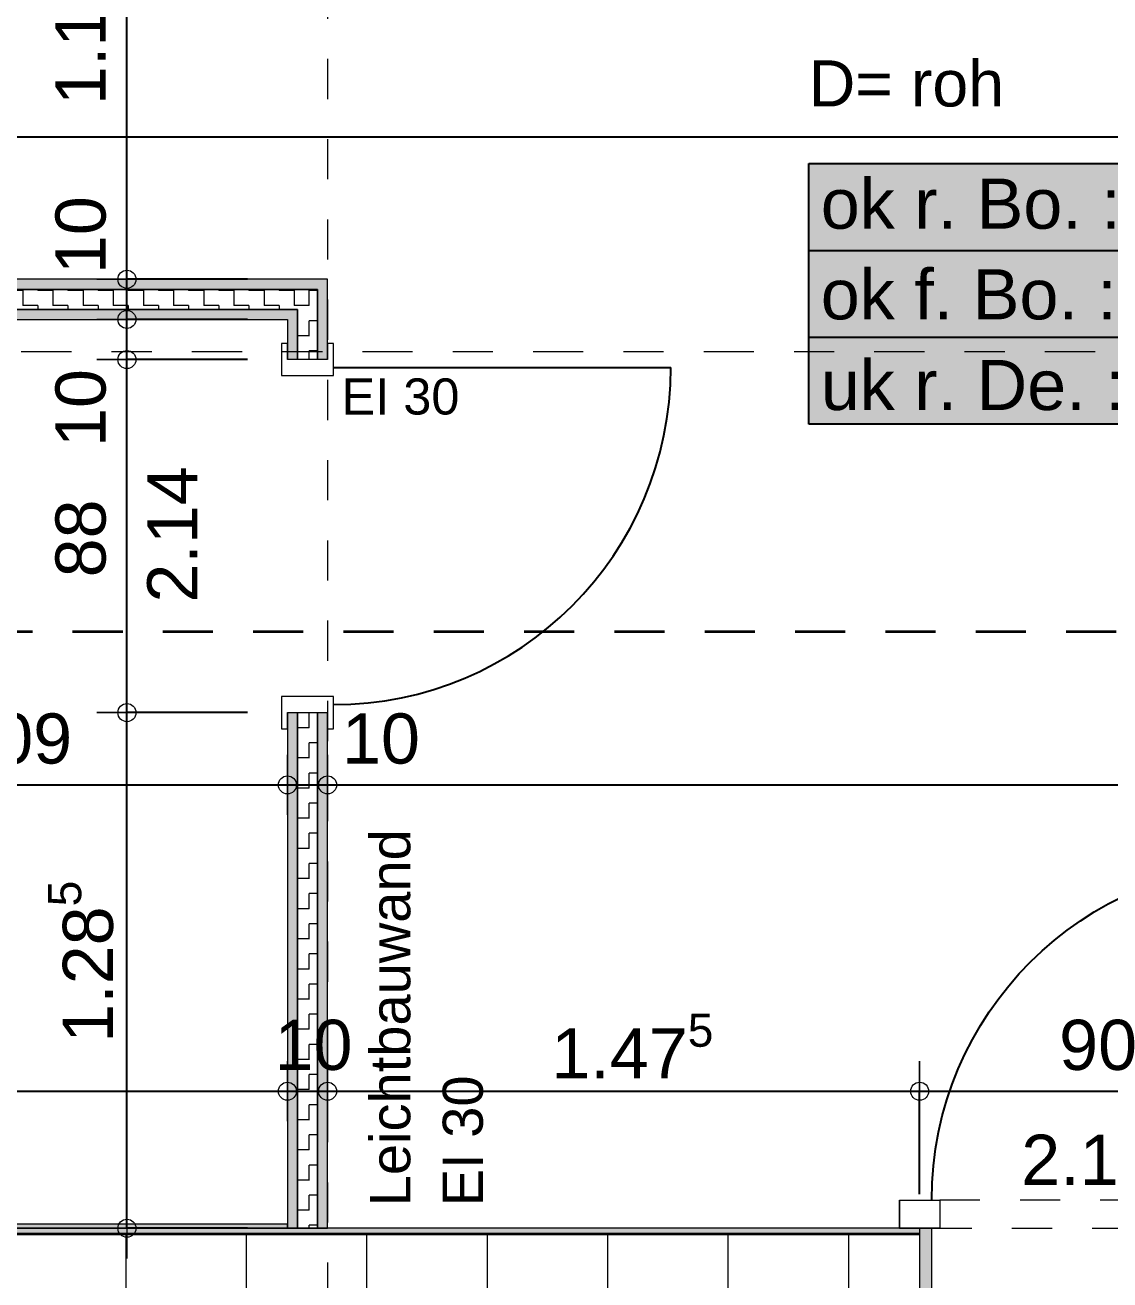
# Model space of a CAD drawing. Header units: metres. Extents: x -94.5 to -10.5, y 121.5 to 156.5.
# Drawn here: x -35.052 to -32.349, y 136.524 to 139.652 of the extents above; entities that cross this region are included whole.
import ezdxf

# ---------------------------------------------------------------- set-up
doc = ezdxf.new("R2010")
doc.units = ezdxf.units.M
doc.header["$PDMODE"] = 65
for name, pattern in [('AUSGEZOGEN', [0]), ('GETRENNT2_S10', [0.255, 0.125, -0.065, 0, -0.065]), ('PUNKT2_S9', [0.175, 0.075, -0.05, 0, -0.05]), ('STRICHLINIE_S4', [0.165, 0.125, -0.04]), ('VERDECKT2_S2', [0.09, 0.05, -0.04])]:
    doc.linetypes.add(name, pattern=pattern)
doc.layers.add('XR$1$_3808', color=7, linetype='Continuous')
for name, color, linetype, lineweight in [('XR$1$Allgemein', 7, 'AUSGEZOGEN', 18), ('XR$1$Bauachsen_grob', 7, 'GETRENNT2_S10', 13), ('XR$1$Brand_Text', 250, 'AUSGEZOGEN', 18), ('XR$1$Daemmung', 7, 'AUSGEZOGEN', 18), ('XR$1$Hilfskonstruktion', 5, 'VERDECKT2_S2', 13), ('XR$1$Holz_Innenverkleidung', 7, 'AUSGEZOGEN', 25), ('XR$1$Leichtbauwaende', 7, 'AUSGEZOGEN', 18), ('XR$1$Raumbezeichnung', 7, 'AUSGEZOGEN', 18), ('XR$1$Schnittbegrenzung', 7, 'AUSGEZOGEN', 13), ('XR$1$Text_Koten', 7, 'AUSGEZOGEN', 25), ('XR$1$Text_Werkplan_Ausfuehrung', 7, 'AUSGEZOGEN', 25), ('XR$1$Tuerblatt', 7, 'AUSGEZOGEN', 18), ('XR$1$Werkplan-_Ausfuehrungsmasse', 7, 'AUSGEZOGEN', 13)]:
    doc.layers.add(name, color=color, linetype=linetype, lineweight=lineweight)
doc.styles.add('ARIAL', font='ARIAL.TTF')
doc.dimstyles.new('_DIMSTYLE_3', dxfattribs={"dimtxt": 0.125, "dimasz": 0.15, "dimexe": 0, "dimexo": 0, "dimgap": 0.0625, "dimtad": 2, "dimrnd": 0.005, "dimzin": 4, "dimdsep": 46, "dimtxsty": 'ARIAL', "dimblk1": 'ALL_ML_KREIS', "dimblk2": 'ALL_ML_KREIS', "dimsah": 1, "dimcen": 0, "dimclrd": 256, "dimclre": 256, "dimclrt": 256, "dimadec": 0, "dimazin": 0, "dimtfac": 1, "dimtdec": 0, "dimtix": 1, "dimtmove": 2, "dimatfit": 3, "dimfxl": 0, "dimtzin": 0, "dimlwd": 0, "dimlwe": -1, "dimarcsym": 0})
doc.dimstyles.new('_DIMSTYLE_6', dxfattribs={"dimtxt": 0.125, "dimasz": 0.15, "dimexe": 0, "dimexo": 0, "dimgap": 0.0625, "dimtad": 2, "dimdec": 1, "dimlfac": 100, "dimrnd": 0.5, "dimzin": 4, "dimdsep": 46, "dimtxsty": 'ARIAL', "dimblk1": 'ALL_ML_KREIS', "dimblk2": 'ALL_ML_KREIS', "dimsah": 1, "dimcen": 0, "dimclrd": 256, "dimclre": 256, "dimclrt": 256, "dimadec": 0, "dimazin": 0, "dimtfac": 1, "dimtdec": 0, "dimtix": 1, "dimtmove": 2, "dimatfit": 3, "dimfxl": 0, "dimtvp": 1.2, "dimtzin": 0, "dimlwd": 0, "dimlwe": -1, "dimarcsym": 0})
doc.dimstyles.new('_DIMSTYLE_7', dxfattribs={"dimtxt": 0.125, "dimasz": 0.15, "dimexe": 0, "dimexo": 0, "dimgap": 0.0625, "dimtad": 2, "dimdec": 3, "dimrnd": 0.005, "dimzin": 4, "dimdsep": 46, "dimtxsty": 'ARIAL', "dimblk1": 'ALL_ML_KREIS', "dimblk2": 'ALL_ML_KREIS', "dimsah": 1, "dimcen": 0, "dimclrd": 256, "dimclre": 256, "dimclrt": 256, "dimadec": 0, "dimazin": 0, "dimtfac": 1, "dimtdec": 0, "dimtix": 1, "dimtmove": 2, "dimatfit": 3, "dimfxl": 0, "dimtzin": 0, "dimlwd": 0, "dimlwe": -1, "dimarcsym": 0})
doc.dimstyles.new('_DIMSTYLE_9', dxfattribs={"dimtxt": 0.125, "dimasz": 0.15, "dimexe": 0, "dimexo": 0, "dimgap": 0.0625, "dimtad": 2, "dimdec": 1, "dimlfac": 100, "dimrnd": 0.5, "dimzin": 4, "dimdsep": 46, "dimtxsty": 'ARIAL', "dimblk1": 'ALL_ML_KREIS', "dimblk2": 'ALL_ML_KREIS', "dimsah": 1, "dimcen": 0, "dimclrd": 256, "dimclre": 256, "dimclrt": 256, "dimadec": 0, "dimazin": 0, "dimtfac": 1, "dimtdec": 0, "dimtix": 1, "dimtmove": 2, "dimatfit": 3, "dimfxl": 0, "dimtzin": 0, "dimlwd": 0, "dimlwe": -1, "dimarcsym": 0})
pattern_1 = [(90, (-0.07515, 0.07515), (-0.037575, 0.037575), [0.037575, -0.037575]), (180, (-0.07515, 0.07515), (-0.037575, -0.037575), [0.037575, -0.037575])]

# ---------------------------------------------------------------- blocks, each defined once
blk = doc.blocks.new('ALL_ML_KREIS')
at = {"color": 0, "linetype": 'ByBlock', "lineweight": -2}
for p, q in [((0, -0.5), (0, 0.5)), ((-1, 0), (0.5, 0))]:
    blk.add_line(p, q, dxfattribs=at)
blk.add_circle((0, 0), 0.15, dxfattribs=at)
blk = doc.blocks.new('*D211')
at = {"layer": 'DEFPOINTS'}
for p in [(-43.3901, 136.653), (-43.6687, 136.333), (-28.4581, 136.333)]:
    blk.add_point(p, dxfattribs=at)
at = {"layer": 'XR$1$Werkplan-_Ausfuehrungsmasse', "lineweight": -2}
for p, q in [((-43.6687, 136.653), (-43.6687, 136.653)), ((-43.6687, 136.333), (-43.6687, 136.653)), ((-43.6687, 136.333), (-43.6687, 136.333))]:
    blk.add_line(p, q, dxfattribs=at)
at = {"layer": 'XR$1$Werkplan-_Ausfuehrungsmasse', "xscale": 0.15, "yscale": 0.15, "zscale": 0.15}
for p, rotation in [((-43.6687, 136.653), 90), ((-43.6687, 136.333), 270)]:
    blk.add_blockref('ALL_ML_KREIS', p, dxfattribs=dict(at, rotation=rotation))
at = {"layer": 'XR$1$Werkplan-_Ausfuehrungsmasse', "insert": (-43.7834, 136.488), "char_height": 0.125, "width": 0.5, "attachment_point": 5, "rotation": 90, "style": 'ARIAL'}
blk.add_mtext('\\A1;{\\A1;{32\\H0.082500;\\S^ ;}}', dxfattribs=at)
blk = doc.blocks.new('*D220')
at = {"layer": 'DEFPOINTS'}
for p in [(-34.3981, 137.938), (-34.7979, 136.653), (-34.3981, 136.653)]:
    blk.add_point(p, dxfattribs=at)
at = {"layer": 'XR$1$Werkplan-_Ausfuehrungsmasse', "lineweight": -2}
for p, q in [((-34.4979, 137.938), (-34.7979, 137.938)), ((-34.7979, 136.653), (-34.7979, 137.938)), ((-34.4979, 136.653), (-34.7979, 136.653))]:
    blk.add_line(p, q, dxfattribs=at)
at = {"layer": 'XR$1$Werkplan-_Ausfuehrungsmasse', "xscale": 0.15, "yscale": 0.15, "zscale": 0.15}
for p, rotation in [((-34.7979, 137.938), 90), ((-34.7979, 136.653), 270)]:
    blk.add_blockref('ALL_ML_KREIS', p, dxfattribs=dict(at, rotation=rotation))
at = {"layer": 'XR$1$Werkplan-_Ausfuehrungsmasse', "insert": (-34.9126, 137.3173), "char_height": 0.125, "width": 0.625, "attachment_point": 5, "rotation": 90, "style": 'ARIAL'}
blk.add_mtext('\\A1;{\\A1;{1.28\\H0.082500;\\S5^ ;}}', dxfattribs=at)
blk = doc.blocks.new('*D221')
at = {"layer": 'DEFPOINTS'}
for p in [(-34.3981, 138.818), (-34.7979, 137.938), (-34.3981, 137.938)]:
    blk.add_point(p, dxfattribs=at)
at = {"layer": 'XR$1$Werkplan-_Ausfuehrungsmasse', "lineweight": -2}
for p, q in [((-34.4979, 138.818), (-34.7979, 138.818)), ((-34.7979, 137.938), (-34.7979, 138.818)), ((-34.4979, 137.938), (-34.7979, 137.938))]:
    blk.add_line(p, q, dxfattribs=at)
at = {"layer": 'XR$1$Werkplan-_Ausfuehrungsmasse', "xscale": 0.15, "yscale": 0.15, "zscale": 0.15}
for p, rotation in [((-34.7979, 138.818), 90), ((-34.7979, 137.938), 270)]:
    blk.add_blockref('ALL_ML_KREIS', p, dxfattribs=dict(at, rotation=rotation))
at = {"layer": 'XR$1$Werkplan-_Ausfuehrungsmasse', "insert": (-34.7474, 138.2123), "char_height": 0.125, "width": 0.00625, "attachment_point": 1, "rotation": 90, "line_spacing_factor": 0.60241, "style": 'ARIAL'}
blk.add_mtext('\\A1;{2.14\\H0.082500;\\S^ ;}', dxfattribs=at)
at = {"layer": 'XR$1$Werkplan-_Ausfuehrungsmasse', "insert": (-34.9126, 138.3723), "char_height": 0.125, "width": 0.5, "attachment_point": 5, "rotation": 90, "style": 'ARIAL'}
blk.add_mtext('\\A1;{\\A1;{88\\H0.082500;\\S^ ;}}', dxfattribs=at)
blk = doc.blocks.new('*D222')
at = {"layer": 'DEFPOINTS'}
for p in [(-34.3981, 138.918), (-34.7979, 138.818), (-34.3981, 138.818)]:
    blk.add_point(p, dxfattribs=at)
at = {"layer": 'XR$1$Werkplan-_Ausfuehrungsmasse', "lineweight": -2}
for p, q in [((-34.4979, 138.918), (-34.7979, 138.918)), ((-34.7979, 138.818), (-34.7979, 138.918)), ((-34.4979, 138.818), (-34.7979, 138.818))]:
    blk.add_line(p, q, dxfattribs=at)
at = {"layer": 'XR$1$Werkplan-_Ausfuehrungsmasse', "xscale": 0.15, "yscale": 0.15, "zscale": 0.15}
for p, rotation in [((-34.7979, 138.918), 90), ((-34.7979, 138.818), 270)]:
    blk.add_blockref('ALL_ML_KREIS', p, dxfattribs=dict(at, rotation=rotation))
at = {"layer": 'XR$1$Werkplan-_Ausfuehrungsmasse', "insert": (-34.9126, 138.6972), "char_height": 0.125, "width": 0.5, "attachment_point": 5, "rotation": 90, "style": 'ARIAL'}
blk.add_mtext('\\A1;{\\A1;{10\\H0.082500;\\S^ ;}}', dxfattribs=at)
blk = doc.blocks.new('*D223')
at = {"layer": 'DEFPOINTS'}
for p in [(-34.2981, 139.018), (-34.7979, 138.918), (-34.3981, 138.918)]:
    blk.add_point(p, dxfattribs=at)
at = {"layer": 'XR$1$Werkplan-_Ausfuehrungsmasse', "lineweight": -2}
for p, q in [((-34.4979, 139.018), (-34.7979, 139.018)), ((-34.7979, 138.918), (-34.7979, 139.018)), ((-34.4979, 138.918), (-34.7979, 138.918))]:
    blk.add_line(p, q, dxfattribs=at)
at = {"layer": 'XR$1$Werkplan-_Ausfuehrungsmasse', "xscale": 0.15, "yscale": 0.15, "zscale": 0.15}
for p, rotation in [((-34.7979, 139.018), 90), ((-34.7979, 138.918), 270)]:
    blk.add_blockref('ALL_ML_KREIS', p, dxfattribs=dict(at, rotation=rotation))
at = {"layer": 'XR$1$Werkplan-_Ausfuehrungsmasse', "insert": (-34.9126, 139.128), "char_height": 0.125, "width": 0.5, "attachment_point": 5, "rotation": 90, "style": 'ARIAL'}
blk.add_mtext('\\A1;{\\A1;{10\\H0.082500;\\S^ ;}}', dxfattribs=at)
blk = doc.blocks.new('*D224')
at = {"layer": 'DEFPOINTS'}
for p in [(-34.2981, 140.208), (-34.7979, 139.018), (-34.2981, 139.018)]:
    blk.add_point(p, dxfattribs=at)
at = {"layer": 'XR$1$Werkplan-_Ausfuehrungsmasse', "lineweight": -2}
for p, q in [((-34.4979, 140.208), (-34.7979, 140.208)), ((-34.7979, 139.018), (-34.7979, 140.208)), ((-34.4979, 139.018), (-34.7979, 139.018))]:
    blk.add_line(p, q, dxfattribs=at)
at = {"layer": 'XR$1$Werkplan-_Ausfuehrungsmasse', "xscale": 0.15, "yscale": 0.15, "zscale": 0.15}
for p, rotation in [((-34.7979, 140.208), 90), ((-34.7979, 139.018), 270)]:
    blk.add_blockref('ALL_ML_KREIS', p, dxfattribs=dict(at, rotation=rotation))
at = {"layer": 'XR$1$Werkplan-_Ausfuehrungsmasse', "insert": (-34.9126, 139.622), "char_height": 0.125, "width": 0.5, "attachment_point": 5, "rotation": 90, "style": 'ARIAL'}
blk.add_mtext('\\A1;{\\A1;{1.19\\H0.082500;\\S^ ;}}', dxfattribs=at)
blk = doc.blocks.new('*D229')
at = {"layer": 'DEFPOINTS'}
for p in [(-34.3981, 138.918), (-35.3979, 136.653), (-34.3981, 136.653)]:
    blk.add_point(p, dxfattribs=at)
at = {"layer": 'XR$1$Werkplan-_Ausfuehrungsmasse', "lineweight": -2}
for p, q in [((-35.0979, 138.918), (-35.3979, 138.918)), ((-35.3979, 136.653), (-35.3979, 138.918)), ((-35.0979, 136.653), (-35.3979, 136.653))]:
    blk.add_line(p, q, dxfattribs=at)
at = {"layer": 'XR$1$Werkplan-_Ausfuehrungsmasse', "xscale": 0.15, "yscale": 0.15, "zscale": 0.15}
for p, rotation in [((-35.3979, 138.918), 90), ((-35.3979, 136.653), 270)]:
    blk.add_blockref('ALL_ML_KREIS', p, dxfattribs=dict(at, rotation=rotation))
at = {"layer": 'XR$1$Werkplan-_Ausfuehrungsmasse', "insert": (-35.5126, 138.0897), "char_height": 0.125, "width": 0.625, "attachment_point": 5, "rotation": 90, "style": 'ARIAL'}
blk.add_mtext('\\A1;{\\A1;{2.26\\H0.082500;\\S5^ ;}}', dxfattribs=at)
blk = doc.blocks.new('*D230')
at = {"layer": 'DEFPOINTS'}
for p in [(-34.2981, 139.018), (-35.3979, 138.918), (-34.3981, 138.918)]:
    blk.add_point(p, dxfattribs=at)
at = {"layer": 'XR$1$Werkplan-_Ausfuehrungsmasse', "lineweight": -2}
for p, q in [((-35.0979, 139.018), (-35.3979, 139.018)), ((-35.3979, 138.918), (-35.3979, 139.018)), ((-35.0979, 138.918), (-35.3979, 138.918))]:
    blk.add_line(p, q, dxfattribs=at)
at = {"layer": 'XR$1$Werkplan-_Ausfuehrungsmasse', "xscale": 0.15, "yscale": 0.15, "zscale": 0.15}
for p, rotation in [((-35.3979, 139.018), 90), ((-35.3979, 138.918), 270)]:
    blk.add_blockref('ALL_ML_KREIS', p, dxfattribs=dict(at, rotation=rotation))
at = {"layer": 'XR$1$Werkplan-_Ausfuehrungsmasse', "insert": (-35.5126, 138.7972), "char_height": 0.125, "width": 0.5, "attachment_point": 5, "rotation": 90, "style": 'ARIAL'}
blk.add_mtext('\\A1;{\\A1;{10\\H0.082500;\\S^ ;}}', dxfattribs=at)
blk = doc.blocks.new('*D231')
at = {"layer": 'DEFPOINTS'}
for p in [(-34.2981, 140.208), (-35.3979, 139.018), (-34.2981, 139.018)]:
    blk.add_point(p, dxfattribs=at)
at = {"layer": 'XR$1$Werkplan-_Ausfuehrungsmasse', "lineweight": -2}
for p, q in [((-35.0979, 140.208), (-35.3979, 140.208)), ((-35.3979, 139.018), (-35.3979, 140.208)), ((-35.0979, 139.018), (-35.3979, 139.018))]:
    blk.add_line(p, q, dxfattribs=at)
at = {"layer": 'XR$1$Werkplan-_Ausfuehrungsmasse', "xscale": 0.15, "yscale": 0.15, "zscale": 0.15}
for p, rotation in [((-35.3979, 140.208), 90), ((-35.3979, 139.018), 270)]:
    blk.add_blockref('ALL_ML_KREIS', p, dxfattribs=dict(at, rotation=rotation))
at = {"layer": 'XR$1$Werkplan-_Ausfuehrungsmasse', "insert": (-35.5126, 139.622), "char_height": 0.125, "width": 0.5, "attachment_point": 5, "rotation": 90, "style": 'ARIAL'}
blk.add_mtext('\\A1;{\\A1;{1.19\\H0.082500;\\S^ ;}}', dxfattribs=at)
blk = doc.blocks.new('*D254')
at = {"layer": 'DEFPOINTS'}
for p in [(-36.4881, 139.373), (-36.4881, 139.018), (-28.2681, 136.653)]:
    blk.add_point(p, dxfattribs=at)
at = {"layer": 'XR$1$Werkplan-_Ausfuehrungsmasse', "lineweight": -2}
for p, q in [((-36.4881, 139.093), (-36.4881, 139.373)), ((-36.4881, 139.373), (-28.2681, 139.373)), ((-28.2681, 139.213), (-28.2681, 139.373))]:
    blk.add_line(p, q, dxfattribs=at)
at = {"layer": 'XR$1$Werkplan-_Ausfuehrungsmasse', "xscale": 0.15, "yscale": 0.15, "zscale": 0.15, "rotation": 180}
blk.add_blockref('ALL_ML_KREIS', (-36.4881, 139.373), dxfattribs=at)
at = {"layer": 'XR$1$Werkplan-_Ausfuehrungsmasse', "xscale": 0.15, "yscale": 0.15, "zscale": 0.15}
blk.add_blockref('ALL_ML_KREIS', (-28.2681, 139.373), dxfattribs=at)
at = {"layer": 'XR$1$Werkplan-_Ausfuehrungsmasse', "insert": (-31.4787, 139.4877), "char_height": 0.125, "width": 0.5, "attachment_point": 5, "style": 'ARIAL'}
blk.add_mtext('\\A1;{\\A1;{8.22\\H0.082500;\\S^ ;}}', dxfattribs=at)
blk = doc.blocks.new('COMPLEXOBJECT_7')
at = {"layer": 'XR$1$Bauachsen_grob', "color": 8}
blk.add_line((-80.9611, 138.838), (-13.4611, 138.838), dxfattribs=at)
blk = doc.blocks.new('Tür_10_$F2')
at = {"layer": 'XR$1$_3808', "color": 7, "linetype": 'AUSGEZOGEN', "lineweight": -3}
blk.add_line((0.08, 0.07), (0.08, 0.91), dxfattribs=at)
at = {"layer": 'XR$1$_3808', "color": 7, "linetype": 'AUSGEZOGEN', "lineweight": 18}
for points in [[(0, 0), (0.1, 0), (0.1, 0.07), (0, 0.07), (0, 0)], [(0.9, 0), (1, 0), (1, 0.07), (0.9, 0.07), (0.9, 0)]]:
    blk.add_lwpolyline(points, close=True, dxfattribs=at)
at = {"layer": 'XR$1$_3808', "color": 7, "linetype": 'AUSGEZOGEN', "lineweight": -3}
blk.add_arc((0.08, 0.07), 0.84, 0, 90, dxfattribs=at)
blk = doc.blocks.new('COMPLEXOBJECT_9')
at = {"layer": 'XR$1$Schnittbegrenzung', "color": 12, "linetype": 'STRICHLINIE_S4', "lineweight": 35}
blk.add_line((-28.9585, 138.1391), (-82.7811, 138.1391), dxfattribs=at)
blk = doc.blocks.new('*D501')
at = {"layer": 'DEFPOINTS'}
for p in [(-36.4881, 136.9946), (-36.4881, 136.653), (-34.3981, 136.653)]:
    blk.add_point(p, dxfattribs=at)
at = {"layer": 'XR$1$Werkplan-_Ausfuehrungsmasse', "lineweight": -2}
for p, q in [((-36.4881, 136.738), (-36.4881, 136.9946)), ((-36.4881, 136.9946), (-34.3981, 136.9946)), ((-34.3981, 136.9946), (-34.3981, 136.9946))]:
    blk.add_line(p, q, dxfattribs=at)
at = {"layer": 'XR$1$Werkplan-_Ausfuehrungsmasse', "xscale": 0.15, "yscale": 0.15, "zscale": 0.15, "rotation": 180}
blk.add_blockref('ALL_ML_KREIS', (-36.4881, 136.9946), dxfattribs=at)
at = {"layer": 'XR$1$Werkplan-_Ausfuehrungsmasse', "xscale": 0.15, "yscale": 0.15, "zscale": 0.15}
blk.add_blockref('ALL_ML_KREIS', (-34.3981, 136.9946), dxfattribs=at)
at = {"layer": 'XR$1$Werkplan-_Ausfuehrungsmasse', "insert": (-35.6642, 137.1092), "char_height": 0.125, "width": 0.5, "attachment_point": 5, "style": 'ARIAL'}
blk.add_mtext('\\A1;{\\A1;{2.09\\H0.082500;\\S^ ;}}', dxfattribs=at)
blk = doc.blocks.new('*D502')
at = {"layer": 'DEFPOINTS'}
for p in [(-34.3981, 136.9946), (-34.3981, 136.653), (-34.2981, 136.653)]:
    blk.add_point(p, dxfattribs=at)
at = {"layer": 'XR$1$Werkplan-_Ausfuehrungsmasse', "lineweight": -2}
for p, q in [((-34.3981, 136.9946), (-34.3981, 136.9946)), ((-34.3981, 136.9946), (-34.2981, 136.9946)), ((-34.2981, 136.9946), (-34.2981, 136.9946))]:
    blk.add_line(p, q, dxfattribs=at)
at = {"layer": 'XR$1$Werkplan-_Ausfuehrungsmasse', "xscale": 0.15, "yscale": 0.15, "zscale": 0.15, "rotation": 180}
blk.add_blockref('ALL_ML_KREIS', (-34.3981, 136.9946), dxfattribs=at)
at = {"layer": 'XR$1$Werkplan-_Ausfuehrungsmasse', "xscale": 0.15, "yscale": 0.15, "zscale": 0.15}
blk.add_blockref('ALL_ML_KREIS', (-34.2981, 136.9946), dxfattribs=at)
at = {"layer": 'XR$1$Werkplan-_Ausfuehrungsmasse', "insert": (-34.3331, 137.1092), "char_height": 0.125, "width": 0.5, "attachment_point": 5, "style": 'ARIAL'}
blk.add_mtext('\\A1;{\\A1;{10\\H0.082500;\\S^ ;}}', dxfattribs=at)
blk = doc.blocks.new('*D503')
at = {"layer": 'DEFPOINTS'}
for p in [(-34.2981, 136.9946), (-34.2981, 136.653), (-32.8231, 136.638)]:
    blk.add_point(p, dxfattribs=at)
at = {"layer": 'XR$1$Werkplan-_Ausfuehrungsmasse', "lineweight": -2}
for p, q in [((-34.2981, 136.9946), (-34.2981, 136.9946)), ((-34.2981, 136.9946), (-32.8231, 136.9946)), ((-32.8231, 136.738), (-32.8231, 136.9946))]:
    blk.add_line(p, q, dxfattribs=at)
at = {"layer": 'XR$1$Werkplan-_Ausfuehrungsmasse', "xscale": 0.15, "yscale": 0.15, "zscale": 0.15, "rotation": 180}
blk.add_blockref('ALL_ML_KREIS', (-34.2981, 136.9946), dxfattribs=at)
at = {"layer": 'XR$1$Werkplan-_Ausfuehrungsmasse', "xscale": 0.15, "yscale": 0.15, "zscale": 0.15}
blk.add_blockref('ALL_ML_KREIS', (-32.8231, 136.9946), dxfattribs=at)
at = {"layer": 'XR$1$Werkplan-_Ausfuehrungsmasse', "insert": (-33.5388, 137.1071), "char_height": 0.125, "width": 0.625, "attachment_point": 5, "style": 'ARIAL'}
blk.add_mtext('\\A1;{\\A1;{1.47\\H0.082500;\\S5^ ;}}', dxfattribs=at)
blk = doc.blocks.new('*D504')
at = {"layer": 'DEFPOINTS'}
for p in [(-32.8231, 136.9946), (-32.8231, 136.638), (-31.9231, 136.638)]:
    blk.add_point(p, dxfattribs=at)
at = {"layer": 'XR$1$Werkplan-_Ausfuehrungsmasse', "lineweight": -2}
for p, q in [((-32.8231, 136.738), (-32.8231, 136.9946)), ((-32.8231, 136.9946), (-31.9231, 136.9946)), ((-31.9231, 136.738), (-31.9231, 136.9946))]:
    blk.add_line(p, q, dxfattribs=at)
at = {"layer": 'XR$1$Werkplan-_Ausfuehrungsmasse', "xscale": 0.15, "yscale": 0.15, "zscale": 0.15, "rotation": 180}
blk.add_blockref('ALL_ML_KREIS', (-32.8231, 136.9946), dxfattribs=at)
at = {"layer": 'XR$1$Werkplan-_Ausfuehrungsmasse', "xscale": 0.15, "yscale": 0.15, "zscale": 0.15}
blk.add_blockref('ALL_ML_KREIS', (-31.9231, 136.9946), dxfattribs=at)
at = {"layer": 'XR$1$Werkplan-_Ausfuehrungsmasse', "insert": (-32.3786, 137.1092), "char_height": 0.125, "width": 0.5, "attachment_point": 5, "style": 'ARIAL'}
blk.add_mtext('\\A1;{\\A1;{90\\H0.082500;\\S^ ;}}', dxfattribs=at)
at = {"layer": 'XR$1$Werkplan-_Ausfuehrungsmasse', "insert": (-32.5701, 136.9227), "char_height": 0.125, "width": 0.00625, "attachment_point": 1, "line_spacing_factor": 0.60241, "style": 'ARIAL'}
blk.add_mtext('\\A1;{2.17\\H0.082500;\\S5^ ;}', dxfattribs=at)
blk = doc.blocks.new('*D538')
at = {"layer": 'DEFPOINTS'}
for p in [(-36.4881, 137.758), (-36.4881, 136.653), (-34.3981, 136.653)]:
    blk.add_point(p, dxfattribs=at)
at = {"layer": 'XR$1$Werkplan-_Ausfuehrungsmasse', "lineweight": -2}
for p, q in [((-36.4881, 137.238), (-36.4881, 137.758)), ((-36.4881, 137.758), (-34.3981, 137.758)), ((-34.3981, 137.758), (-34.3981, 137.758))]:
    blk.add_line(p, q, dxfattribs=at)
at = {"layer": 'XR$1$Werkplan-_Ausfuehrungsmasse', "xscale": 0.15, "yscale": 0.15, "zscale": 0.15, "rotation": 180}
blk.add_blockref('ALL_ML_KREIS', (-36.4881, 137.758), dxfattribs=at)
at = {"layer": 'XR$1$Werkplan-_Ausfuehrungsmasse', "xscale": 0.15, "yscale": 0.15, "zscale": 0.15}
blk.add_blockref('ALL_ML_KREIS', (-34.3981, 137.758), dxfattribs=at)
at = {"layer": 'XR$1$Werkplan-_Ausfuehrungsmasse', "insert": (-35.1042, 137.8727), "char_height": 0.125, "width": 0.5, "attachment_point": 5, "style": 'ARIAL'}
blk.add_mtext('\\A1;{\\A1;{2.09\\H0.082500;\\S^ ;}}', dxfattribs=at)
blk = doc.blocks.new('*D539')
at = {"layer": 'DEFPOINTS'}
for p in [(-34.3981, 137.758), (-34.3981, 136.653), (-34.2981, 136.653)]:
    blk.add_point(p, dxfattribs=at)
at = {"layer": 'XR$1$Werkplan-_Ausfuehrungsmasse', "lineweight": -2}
for p, q in [((-34.3981, 137.758), (-34.3981, 137.758)), ((-34.3981, 137.758), (-34.2981, 137.758)), ((-34.2981, 137.758), (-34.2981, 137.758))]:
    blk.add_line(p, q, dxfattribs=at)
at = {"layer": 'XR$1$Werkplan-_Ausfuehrungsmasse', "xscale": 0.15, "yscale": 0.15, "zscale": 0.15, "rotation": 180}
blk.add_blockref('ALL_ML_KREIS', (-34.3981, 137.758), dxfattribs=at)
at = {"layer": 'XR$1$Werkplan-_Ausfuehrungsmasse', "xscale": 0.15, "yscale": 0.15, "zscale": 0.15}
blk.add_blockref('ALL_ML_KREIS', (-34.2981, 137.758), dxfattribs=at)
at = {"layer": 'XR$1$Werkplan-_Ausfuehrungsmasse', "insert": (-34.165, 137.8727), "char_height": 0.125, "width": 0.5, "attachment_point": 5, "style": 'ARIAL'}
blk.add_mtext('\\A1;{\\A1;{10\\H0.082500;\\S^ ;}}', dxfattribs=at)
blk = doc.blocks.new('*D540')
at = {"layer": 'DEFPOINTS'}
for p in [(-34.2981, 137.758), (-34.2981, 136.653), (-28.2681, 136.653)]:
    blk.add_point(p, dxfattribs=at)
at = {"layer": 'XR$1$Werkplan-_Ausfuehrungsmasse', "lineweight": -2}
for p, q in [((-34.2981, 137.758), (-34.2981, 137.758)), ((-34.2981, 137.758), (-28.2681, 137.758)), ((-28.2681, 137.758), (-28.2681, 137.758))]:
    blk.add_line(p, q, dxfattribs=at)
at = {"layer": 'XR$1$Werkplan-_Ausfuehrungsmasse', "xscale": 0.15, "yscale": 0.15, "zscale": 0.15, "rotation": 180}
blk.add_blockref('ALL_ML_KREIS', (-34.2981, 137.758), dxfattribs=at)
at = {"layer": 'XR$1$Werkplan-_Ausfuehrungsmasse', "xscale": 0.15, "yscale": 0.15, "zscale": 0.15}
blk.add_blockref('ALL_ML_KREIS', (-28.2681, 137.758), dxfattribs=at)
at = {"layer": 'XR$1$Werkplan-_Ausfuehrungsmasse', "insert": (-31.2741, 137.8728), "char_height": 0.125, "width": 0.5, "attachment_point": 5, "style": 'ARIAL'}
blk.add_mtext('\\A1;{\\A1;{6.03\\H0.082500;\\S^ ;}}', dxfattribs=at)
blk = doc.blocks.new('Tür_17_$F2')
at = {"layer": 'XR$1$_3808', "color": 7, "linetype": 'AUSGEZOGEN', "lineweight": -3}
blk.add_line((0.02, 0.09), (0.02, 0.93), dxfattribs=at)
at = {"layer": 'XR$1$_3808', "color": 7, "linetype": 'AUSGEZOGEN', "lineweight": 18}
for points in [[(0, 0.025), (0, -0.025), (-0.04, -0.025), (-0.04, -0.04), (0.04, -0.04), (0.04, 0.09), (-0.04, 0.09), (-0.04, 0.075), (0, 0.075), (0, 0.025)], [(0.84, 0.025), (0.84, -0.04), (0.92, -0.04), (0.92, -0.025), (0.88, -0.025), (0.88, 0.075), (0.92, 0.075), (0.92, 0.09), (0.84, 0.09), (0.84, 0.025)]]:
    blk.add_lwpolyline(points, close=True, dxfattribs=at)
at = {"layer": 'XR$1$_3808', "color": 7, "linetype": 'AUSGEZOGEN', "lineweight": -3}
blk.add_arc((0.02, 0.09), 0.84, 0, 90, dxfattribs=at)

msp = doc.modelspace()

# ---------------------------------------------------------------- hatches: boundary and pattern name
at = {"layer": 'XR$1$Allgemein', "lineweight": 13}
msp.add_hatch(color=8, dxfattribs=at).paths.add_polyline_path([(-32.7931, 136.438), (-32.7931, 136.638), (-32.7931, 136.653), (-32.8031, 136.653), (-32.8181, 136.653), (-32.8231, 136.653), (-32.8231, 136.638), (-32.8231, 136.438), (-32.8231, 136.403), (-32.8231, 136.363), (-32.8231, 136.333), (-32.7931, 136.333), (-32.7931, 136.363), (-32.7931, 136.403)])
at = {"layer": 'XR$1$Daemmung', "lineweight": 13}
h = msp.add_hatch(dxfattribs=at)
h.set_pattern_fill('MUSTER', color=256, scale=0.15, style=0, pattern_type=2)
h.set_pattern_definition([(0, (0.3, 0.3), (0.15, 0.15), [0.15, -0.15]), (90, (0.3, 0.3), (-0.15, 0.15), [0.15, -0.15])])
h.paths.add_polyline_path([(-37.8571, 136.438), (-32.8231, 136.438), (-32.8231, 136.638), (-36.5031, 136.638), (-36.6031, 136.638), (-37.8571, 136.638)], flags=0)
at = {"layer": 'XR$1$Holz_Innenverkleidung', "lineweight": 13}
msp.add_hatch(color=35, dxfattribs=at).paths.add_polyline_path([(-32.8231, 136.653), (-36.5031, 136.653), (-36.5031, 136.638), (-32.8231, 136.638)])
at = {"layer": 'XR$1$Leichtbauwaende', "lineweight": 13}
for color, points in [(9, [(-34.3231, 139.018), (-36.4881, 139.018), (-36.4881, 138.993), (-34.3231, 138.993)]), (9, [(-34.3231, 139.018), (-34.3231, 138.818), (-34.2981, 138.818), (-34.2981, 139.018)]), (9, [(-34.3981, 138.943), (-36.4881, 138.943), (-36.4881, 138.918), (-34.3981, 138.918)]), (9, [(-34.3981, 138.943), (-34.3981, 138.818), (-34.3731, 138.818), (-34.3731, 138.943)]), (9, [(-34.3731, 136.653), (-34.3731, 137.938), (-34.3981, 137.938), (-34.3981, 136.653)]), (9, [(-34.2981, 136.653), (-34.2981, 137.938), (-34.3231, 137.938), (-34.3231, 136.653)]), (254, [(-36.4781, 136.653), (-34.3981, 136.653), (-34.3981, 136.663), (-36.4781, 136.663)])]:
    msp.add_hatch(color=color, dxfattribs=at).paths.add_polyline_path(points)
h = msp.add_hatch(dxfattribs=at)
h.set_pattern_fill('MUSTER', color=256, scale=0.037575, angle=180, style=0, pattern_type=2)
h.set_pattern_definition([(180, (-0.07515, -0.07515), (-0.037575, -0.037575), [0.037575, -0.037575]), (270, (-0.07515, -0.07515), (0.037575, -0.037575), [0.037575, -0.037575])])
h.paths.add_polyline_path([(-34.3731, 138.993), (-36.4881, 138.993), (-36.4881, 138.943), (-34.3731, 138.943)], flags=0)
h = msp.add_hatch(dxfattribs=at)
h.set_pattern_fill('MUSTER', color=256, scale=0.037575, angle=90, style=0, pattern_type=2)
h.set_pattern_definition(pattern_1)
h.paths.add_polyline_path([(-34.3731, 138.993), (-34.3731, 138.818), (-34.3231, 138.818), (-34.3231, 138.993)], flags=0)
h = msp.add_hatch(dxfattribs=at)
h.set_pattern_fill('MUSTER', color=256, scale=0.037575, angle=90, style=0, pattern_type=2)
h.set_pattern_definition(pattern_1)
h.paths.add_polyline_path([(-34.3231, 136.653), (-34.3231, 137.938), (-34.3731, 137.938), (-34.3731, 136.653)], flags=0)
at = {"layer": 'XR$1$Text_Koten'}
msp.add_hatch(color=254, dxfattribs=at).paths.add_polyline_path([(-33.0994, 139.3066), (-33.0994, 138.6566), (-31.6194, 138.6566), (-31.6194, 139.3066)])

# ---------------------------------------------------------------- linework, layer by layer
at = {"layer": 'XR$1$Allgemein', "color": 5, "linetype": 'PUNKT2_S9', "lineweight": 13}
for p, q in [((-31.8731, 136.723), (-32.8731, 136.723)), ((-32.8731, 136.723), (-32.8731, 136.653)), ((-32.8731, 136.653), (-32.8231, 136.653)), ((-32.8231, 136.653), (-32.8181, 136.653)), ((-32.8181, 136.653), (-32.8031, 136.653)), ((-32.8031, 136.653), (-32.7931, 136.653)), ((-32.7931, 136.653), (-31.9531, 136.653))]:
    msp.add_line(p, q, dxfattribs=at)
at = {"layer": 'XR$1$Allgemein', "lineweight": 18}
for p, q in [((-32.8181, 136.653), (-32.8231, 136.653)), ((-32.8231, 136.653), (-32.8231, 136.638)), ((-32.8231, 136.638), (-32.8231, 136.438)), ((-32.8031, 136.653), (-32.8181, 136.653)), ((-32.7931, 136.653), (-32.8031, 136.653)), ((-32.7931, 136.638), (-32.7931, 136.653)), ((-32.7931, 136.438), (-32.7931, 136.638))]:
    msp.add_line(p, q, dxfattribs=at)
at = {"layer": 'XR$1$Daemmung', "lineweight": 35}
msp.add_line((-32.8231, 136.638), (-36.5031, 136.638), dxfattribs=at)
at = {"layer": 'XR$1$Hilfskonstruktion'}
msp.add_line((-34.2981, 142.1673), (-34.2981, 136.1123), dxfattribs=at)
at = {"layer": 'XR$1$Holz_Innenverkleidung', "lineweight": 18}
for p, q in [((-36.5031, 136.638), (-32.8231, 136.638)), ((-34.3981, 136.653), (-36.4781, 136.653)), ((-34.3731, 136.653), (-34.3981, 136.653)), ((-34.3231, 136.653), (-34.3731, 136.653)), ((-34.2981, 136.653), (-34.3231, 136.653)), ((-32.8231, 136.653), (-34.2981, 136.653)), ((-32.8231, 136.653), (-32.8231, 136.638)), ((-32.8231, 136.638), (-32.8231, 136.438))]:
    msp.add_line(p, q, dxfattribs=at)
at = {"layer": 'XR$1$Leichtbauwaende'}
for p, q in [((-34.3231, 139.018), (-36.4881, 139.018)), ((-34.2981, 139.018), (-34.3231, 139.018)), ((-34.2981, 138.818), (-34.2981, 139.018)), ((-34.3731, 138.993), (-36.4881, 138.993)), ((-36.4881, 138.993), (-34.3731, 138.993)), ((-34.3231, 138.993), (-34.3731, 138.993)), ((-34.3731, 138.993), (-34.3231, 138.993)), ((-34.3231, 138.818), (-34.3231, 138.993)), ((-34.3231, 138.993), (-34.3231, 138.818)), ((-36.4881, 138.943), (-34.3981, 138.943)), ((-34.3981, 138.943), (-36.4881, 138.943)), ((-36.4781, 138.918), (-34.3981, 138.918)), ((-34.3731, 138.943), (-34.3981, 138.943)), ((-34.3981, 138.943), (-34.3731, 138.943)), ((-34.3981, 138.918), (-34.3981, 138.818)), ((-34.3731, 138.818), (-34.3731, 138.943)), ((-34.3731, 138.943), (-34.3731, 138.818)), ((-34.3731, 138.818), (-34.3981, 138.818)), ((-34.3231, 138.818), (-34.3731, 138.818)), ((-34.2981, 138.818), (-34.3231, 138.818)), ((-34.3981, 137.938), (-34.3731, 137.938)), ((-34.3981, 137.938), (-34.3981, 136.663)), ((-34.3731, 137.938), (-34.3231, 137.938)), ((-34.3731, 136.653), (-34.3731, 137.938)), ((-34.3731, 137.938), (-34.3731, 136.653)), ((-34.3231, 137.938), (-34.2981, 137.938)), ((-34.3231, 136.653), (-34.3231, 137.938)), ((-34.3231, 137.938), (-34.3231, 136.653)), ((-34.2981, 136.653), (-34.2981, 137.938)), ((-34.3981, 136.663), (-36.4781, 136.663)), ((-34.3981, 136.663), (-34.3981, 136.653)), ((-34.3981, 136.653), (-34.3981, 136.663)), ((-36.4781, 136.653), (-34.3981, 136.653)), ((-34.3981, 136.653), (-34.3731, 136.653)), ((-34.3731, 136.653), (-34.3231, 136.653)), ((-34.3231, 136.653), (-34.2981, 136.653))]:
    msp.add_line(p, q, dxfattribs=at)
at = {"layer": 'XR$1$Text_Koten'}
for p, q in [((-33.0994, 138.6566), (-33.0994, 139.3066)), ((-33.0994, 139.3066), (-31.6194, 139.3066)), ((-33.0994, 139.0899), (-31.6194, 139.0899)), ((-31.6194, 138.8732), (-33.0994, 138.8732)), ((-31.6194, 138.6566), (-33.0994, 138.6566))]:
    msp.add_line(p, q, dxfattribs=at)

# ---------------------------------------------------------------- block references
at = {"layer": 'XR$1$Bauachsen_grob', "color": 8}
msp.add_blockref('COMPLEXOBJECT_7', (0, 0), dxfattribs=at)
at = {"layer": 'XR$1$Schnittbegrenzung', "color": 12, "lineweight": 35}
msp.add_blockref('COMPLEXOBJECT_9', (0, 0), dxfattribs=at)
at = {"layer": 'XR$1$Tuerblatt', "color": 7, "linetype": 'AUSGEZOGEN', "lineweight": 13, "rotation": 270}
msp.add_blockref('Tür_17_$F2', (-34.3731, 138.818), dxfattribs=at)
at = {"layer": 'XR$1$Tuerblatt', "color": 7, "linetype": 'AUSGEZOGEN', "lineweight": -3, "xscale": -1}
msp.add_blockref('Tür_10_$F2', (-31.8731, 136.653), dxfattribs=at)

# ---------------------------------------------------------------- texts
at = {"layer": 'XR$1$Brand_Text', "color": 1, "insert": (-34.2631, 138.771), "char_height": 0.09, "width": 0.338899, "attachment_point": 1, "style": 'ARIAL'}
msp.add_mtext('\\W1.00;EI\\~30', dxfattribs=at)
at = {"layer": 'XR$1$Raumbezeichnung', "insert": (-33.0994, 139.5637), "char_height": 0.115, "width": 0.546345, "attachment_point": 1, "style": 'ARIAL'}
msp.add_mtext('\\W1.00;D=\\~roh', dxfattribs=at)
at = {"layer": 'XR$1$Text_Koten', "insert": (-33.0694, 139.2691), "char_height": 0.125, "width": 1.37495, "attachment_point": 1, "line_spacing_factor": 1.084337, "style": 'ARIAL'}
msp.add_mtext('{\\fArial|i0|b0;\\H0.125000;\\W1.000000;\\C12;ok r. Bo. : +2.68}\\P{\\fArial|i0|b0;\\H0.125000;\\W1.000000;\\C12;ok f. Bo. : +2.72}\\P{\\fArial|i0|b0;\\H0.125000;\\W1.000000;\\C12;uk r. De. : +5.30}\\P', dxfattribs=at)
at = {"layer": 'XR$1$Text_Werkplan_Ausfuehrung', "color": 7, "insert": (-34.192, 136.7077), "char_height": 0.1, "width": 1.035301, "attachment_point": 1, "rotation": 90, "line_spacing_factor": 1.084337, "style": 'ARIAL'}
msp.add_mtext('{\\fArial|i0|b0;\\H0.100000;\\W1.000000;\\C7;Leichtbauwand }\\P{\\fArial|i0|b0;\\H0.100000;\\W1.000000;\\C1;EI 30}\\P', dxfattribs=at)

# ---------------------------------------------------------------- dimensions: what is measured, and where the dimension line sits
at = {"layer": 'XR$1$Werkplan-_Ausfuehrungsmasse'}
for base, p1, p2, dimstyle, picture, middle in [((-35.3979, 140.208), (-35.0979, 139.018), (-35.0979, 140.208), '_DIMSTYLE_3', '*D231', (-35.5126, 139.622)), ((-34.7979, 140.208), (-34.4979, 139.018), (-34.4979, 140.208), '_DIMSTYLE_3', '*D224', (-34.9126, 139.622)), ((-34.7979, 139.018), (-34.4979, 138.918), (-34.4979, 139.018), '_DIMSTYLE_6', '*D223', (-34.9126, 139.128)), ((-35.3979, 139.018), (-35.0979, 138.918), (-35.0979, 139.018), '_DIMSTYLE_6', '*D230', (-35.5126, 138.7972)), ((-35.3979, 138.918), (-35.0979, 136.653), (-35.0979, 138.918), '_DIMSTYLE_7', '*D229', (-35.5126, 138.0897)), ((-34.7979, 138.918), (-34.4979, 138.818), (-34.4979, 138.918), '_DIMSTYLE_6', '*D222', (-34.9126, 138.6972)), ((-34.7979, 137.938), (-34.4979, 136.653), (-34.4979, 137.938), '_DIMSTYLE_7', '*D220', (-34.9126, 137.3173)), ((-43.6687, 136.653), (-43.6687, 136.333), (-43.6687, 136.653), '_DIMSTYLE_6', '*D211', (-43.7834, 136.488))]:
    dim = msp.add_linear_dim(base=base, p1=p1, p2=p2, angle=90, dimstyle=dimstyle, override={"dimpost": '<>', "dimclrd": 256, "dimclre": 256, "dimclrt": 256, "dimlwd": 0, "dimlwe": 65535}, dxfattribs=at)
    dim.commit()
    dim.dimension.update_dxf_attribs({"geometry": picture, "text_midpoint": middle, "dimtype": 160})
for base, p1, p2, dimstyle, picture, middle in [((-28.2681, 139.373), (-36.4881, 139.093), (-28.2681, 139.213), '_DIMSTYLE_3', '*D254', (-31.4787, 139.4877)), ((-34.3981, 137.758), (-36.4881, 137.238), (-34.3981, 137.758), '_DIMSTYLE_3', '*D538', (-35.1042, 137.8727)), ((-34.2981, 137.758), (-34.3981, 137.758), (-34.2981, 137.758), '_DIMSTYLE_6', '*D539', (-34.165, 137.8727)), ((-28.2681, 137.758), (-34.2981, 137.758), (-28.2681, 137.758), '_DIMSTYLE_3', '*D540', (-31.2741, 137.8728)), ((-34.3981, 136.9946), (-36.4881, 136.738), (-34.3981, 136.9946), '_DIMSTYLE_3', '*D501', (-35.6642, 137.1092)), ((-34.2981, 136.9946), (-34.3981, 136.9946), (-34.2981, 136.9946), '_DIMSTYLE_6', '*D502', (-34.3331, 137.1092)), ((-32.8231, 136.9946), (-34.2981, 136.9946), (-32.8231, 136.738), '_DIMSTYLE_7', '*D503', (-33.5388, 137.1071))]:
    dim = msp.add_linear_dim(base=base, p1=p1, p2=p2, dimstyle=dimstyle, override={"dimpost": '<>', "dimclrd": 256, "dimclre": 256, "dimclrt": 256, "dimlwd": 0, "dimlwe": 65535}, dxfattribs=at)
    dim.commit()
    dim.dimension.update_dxf_attribs({"geometry": picture, "text_midpoint": middle, "dimtype": 160})
dim = msp.add_linear_dim(base=(-34.7979, 138.818), p1=(-34.4979, 137.938), p2=(-34.4979, 138.818), angle=90, text='<>\\X\\A1;{2.14\\H0.082500;\\S^ ;}', dimstyle='_DIMSTYLE_9', override={"dimpost": '<>', "dimclrd": 256, "dimclre": 256, "dimclrt": 256, "dimlwd": 0, "dimlwe": 65535}, dxfattribs=at)
dim.commit()
dim.dimension.update_dxf_attribs({"geometry": '*D221', "text_midpoint": (-34.9126, 138.3723), "dimtype": 160})
dim = msp.add_linear_dim(base=(-31.9231, 136.9946), p1=(-32.8231, 136.738), p2=(-31.9231, 136.738), text='<>\\X\\A1;{2.17\\H0.082500;\\S5^ ;}', dimstyle='_DIMSTYLE_9', override={"dimpost": '<>', "dimclrd": 256, "dimclre": 256, "dimclrt": 256, "dimlwd": 0, "dimlwe": 65535}, dxfattribs=at)
dim.commit()
dim.dimension.update_dxf_attribs({"geometry": '*D504', "text_midpoint": (-32.3786, 137.1092), "dimtype": 160})

doc.saveas('drawing.dxf')
